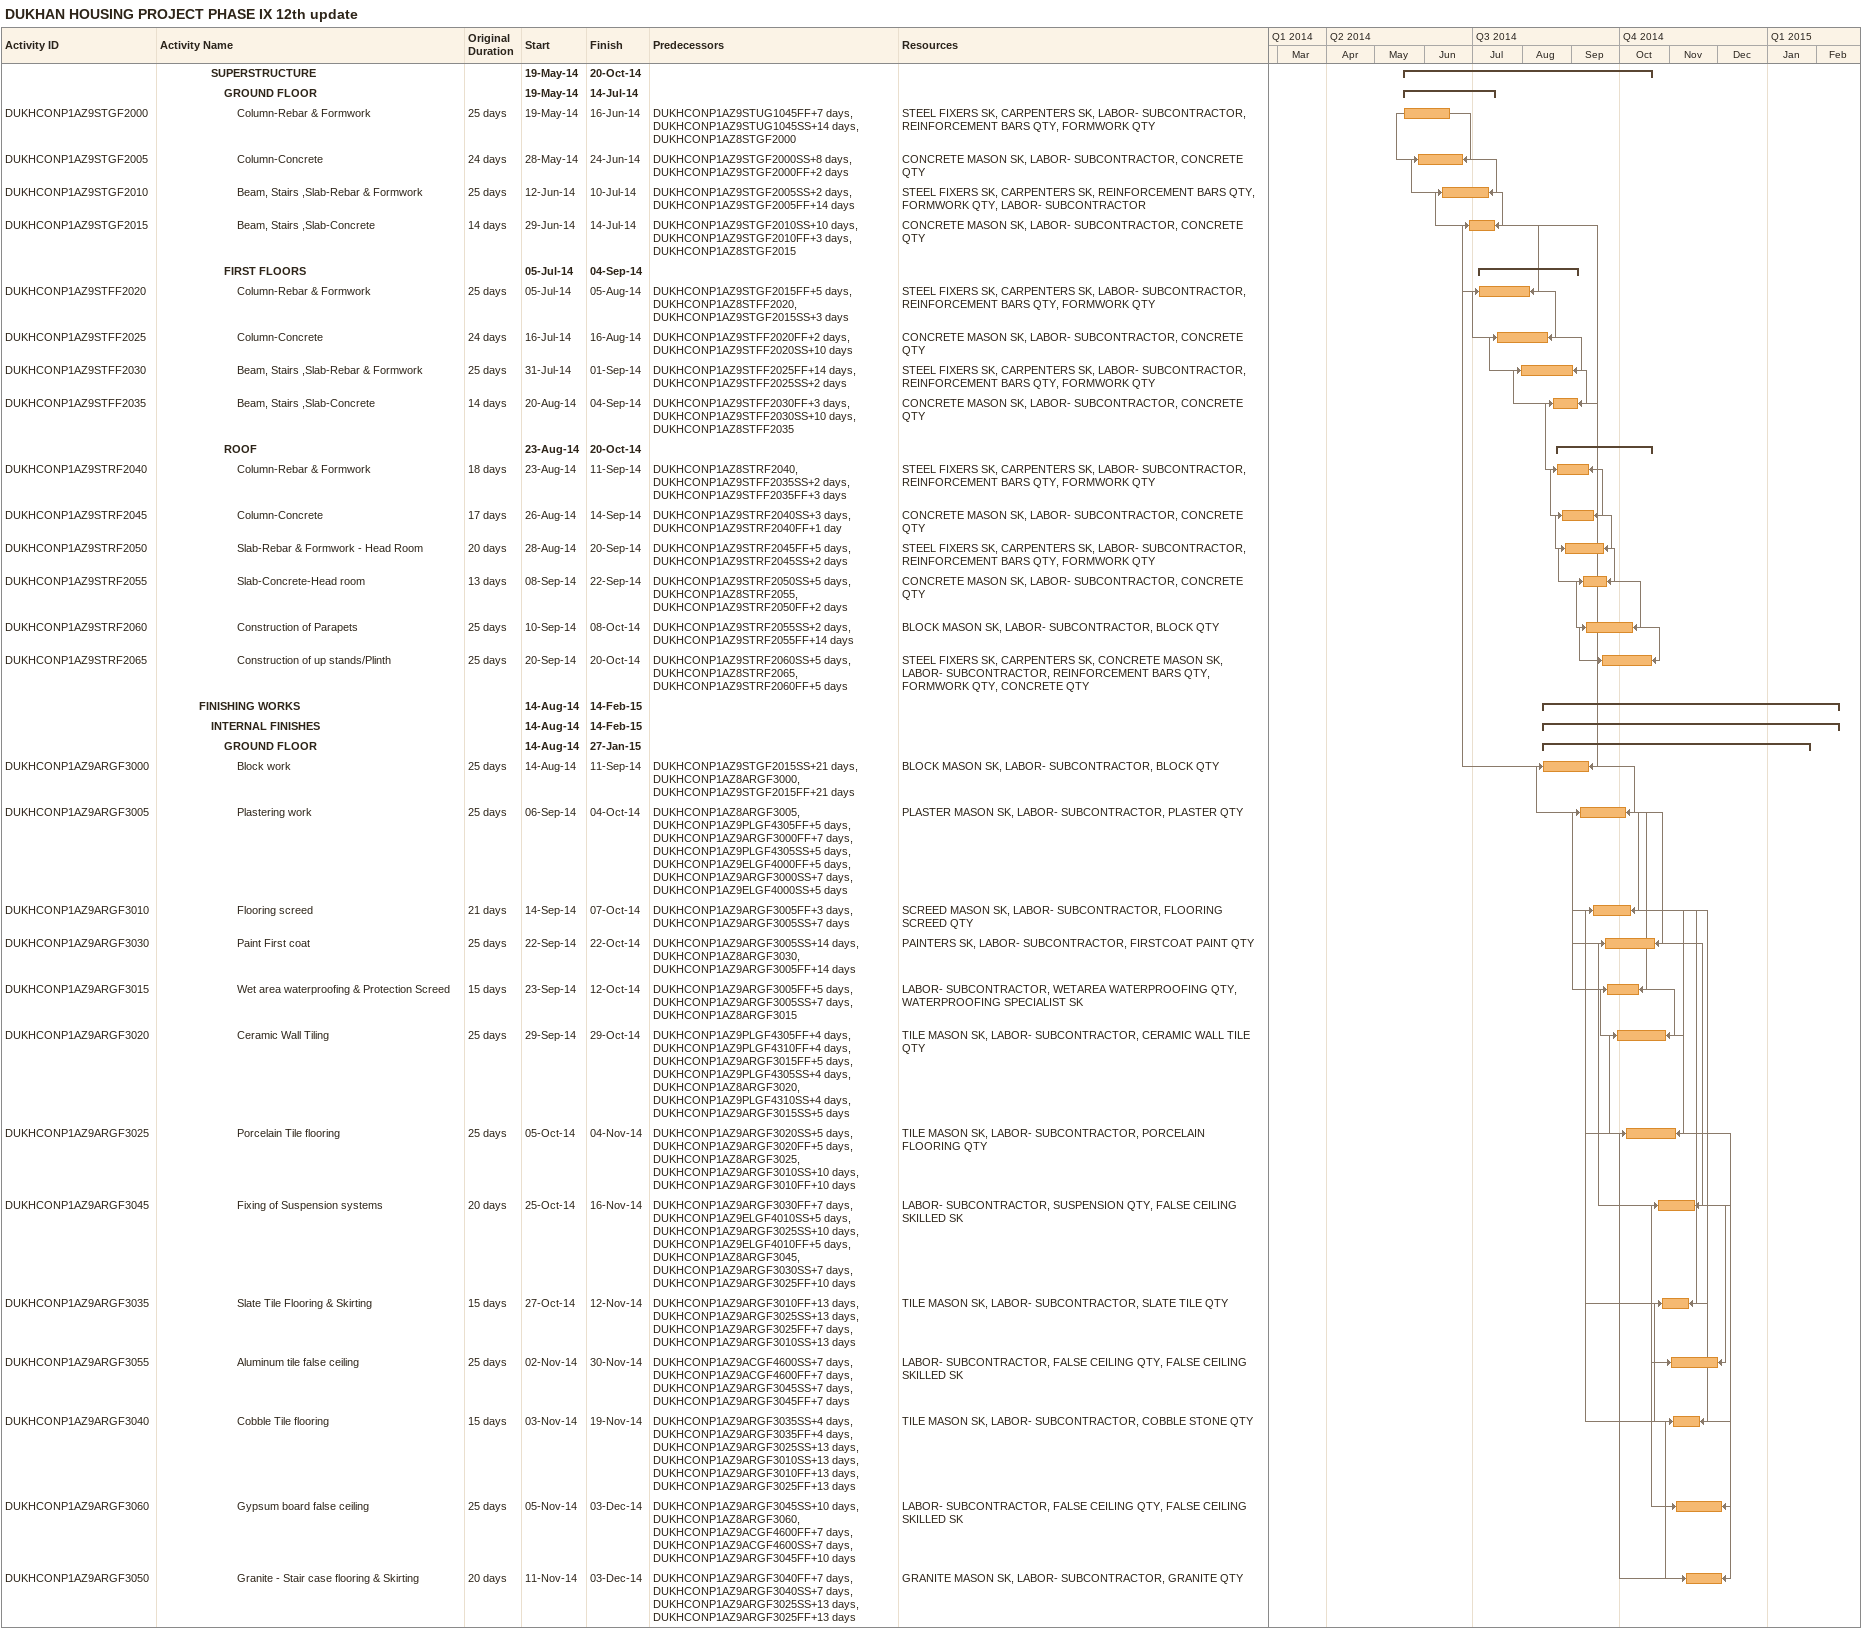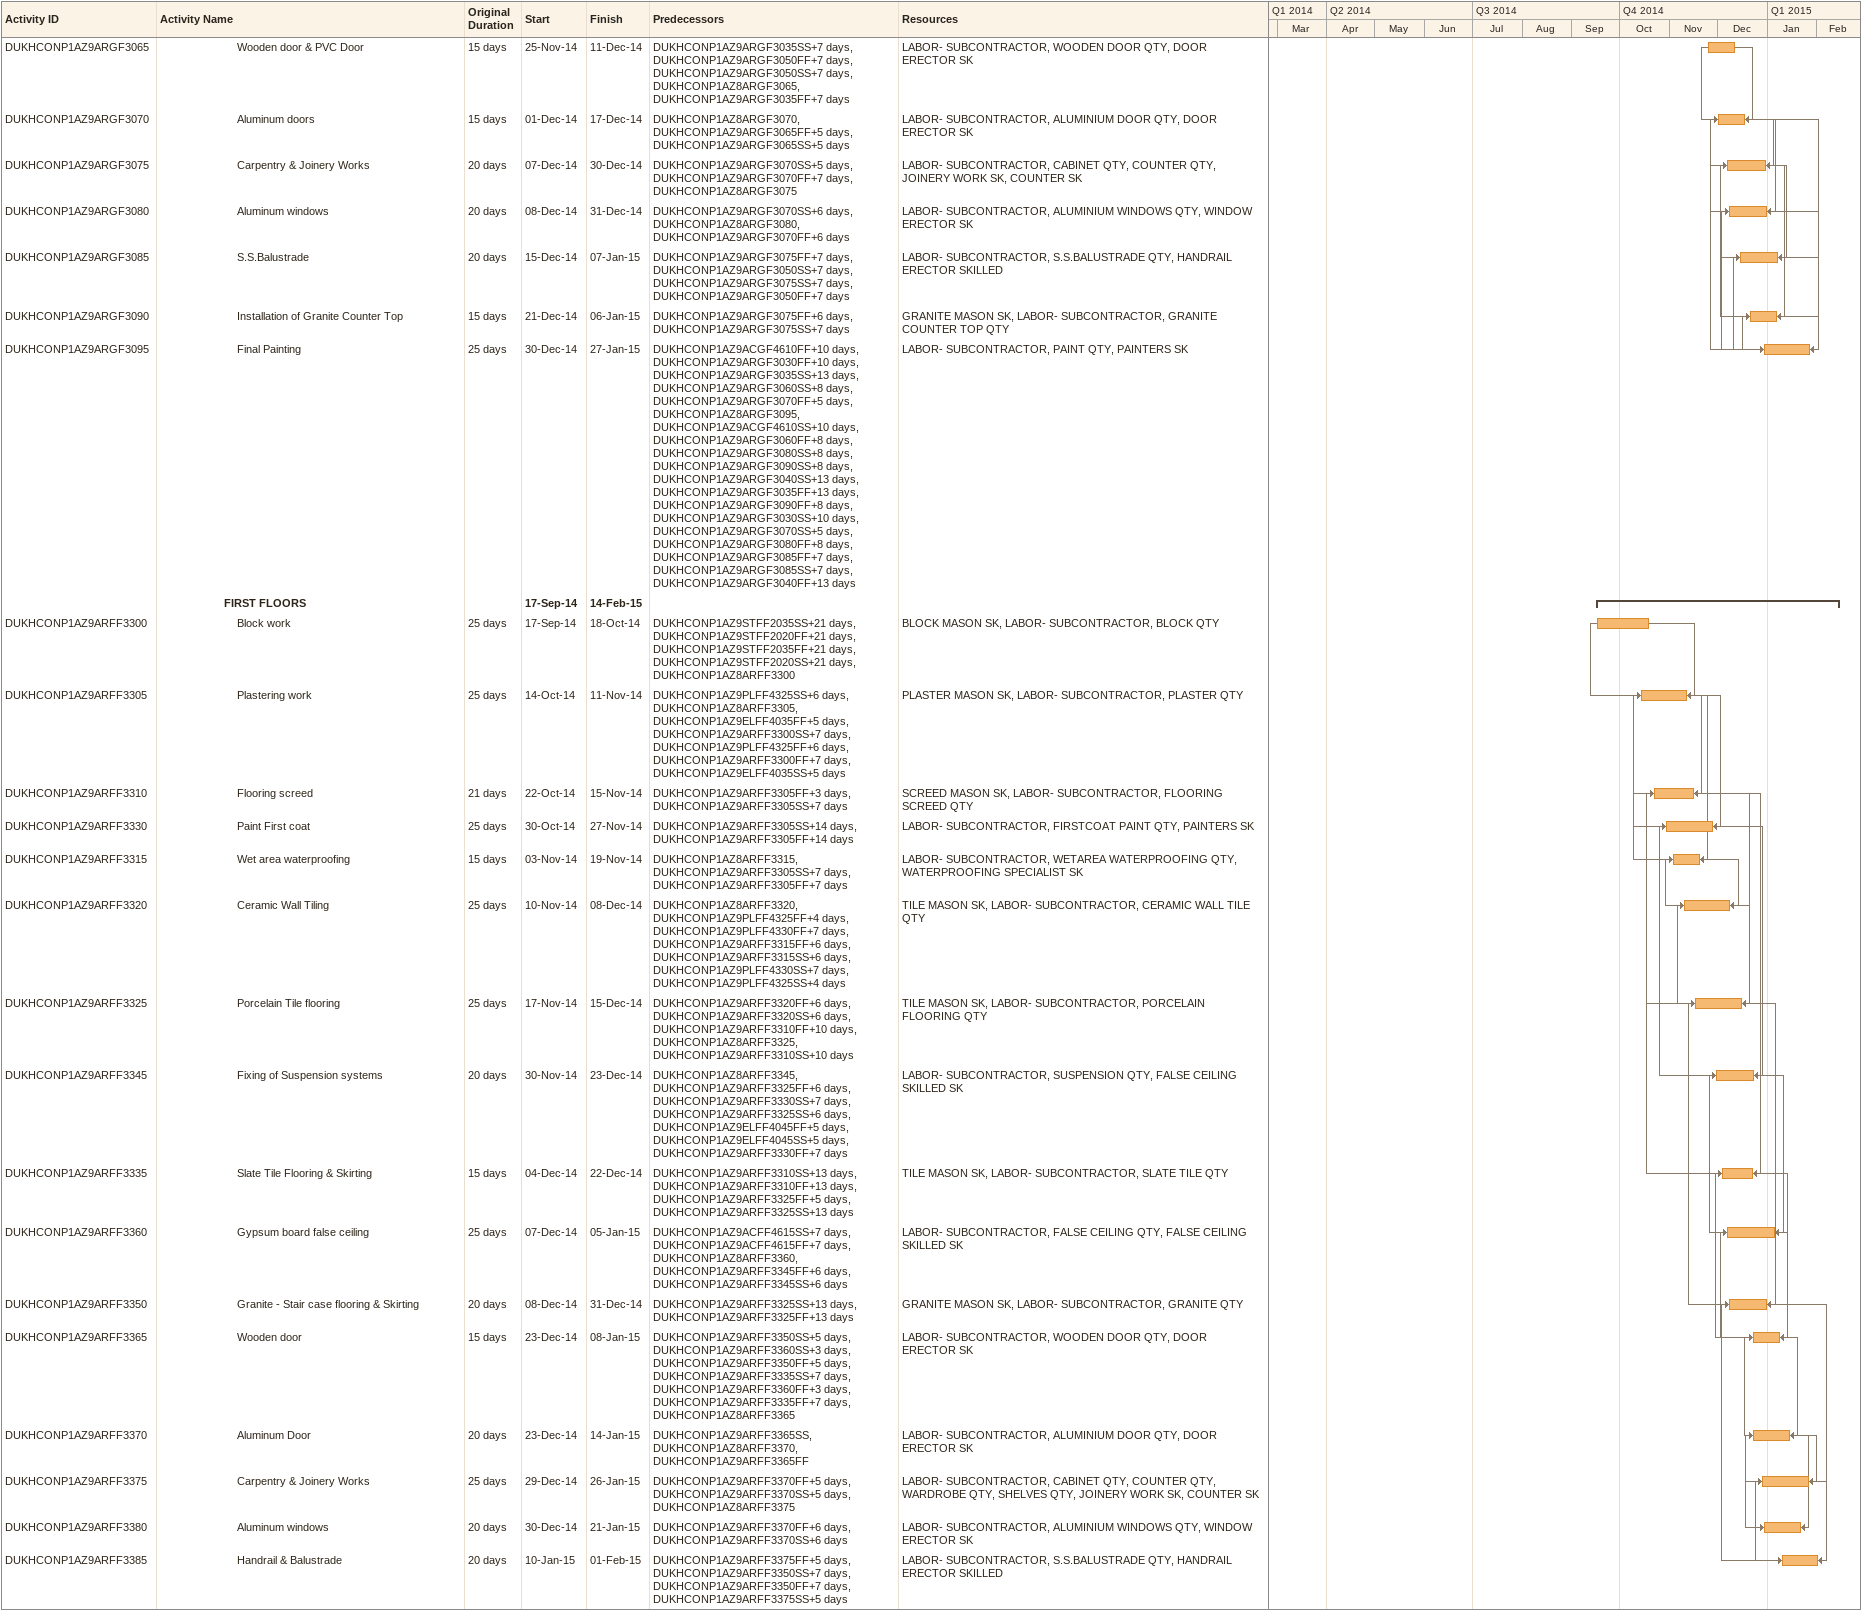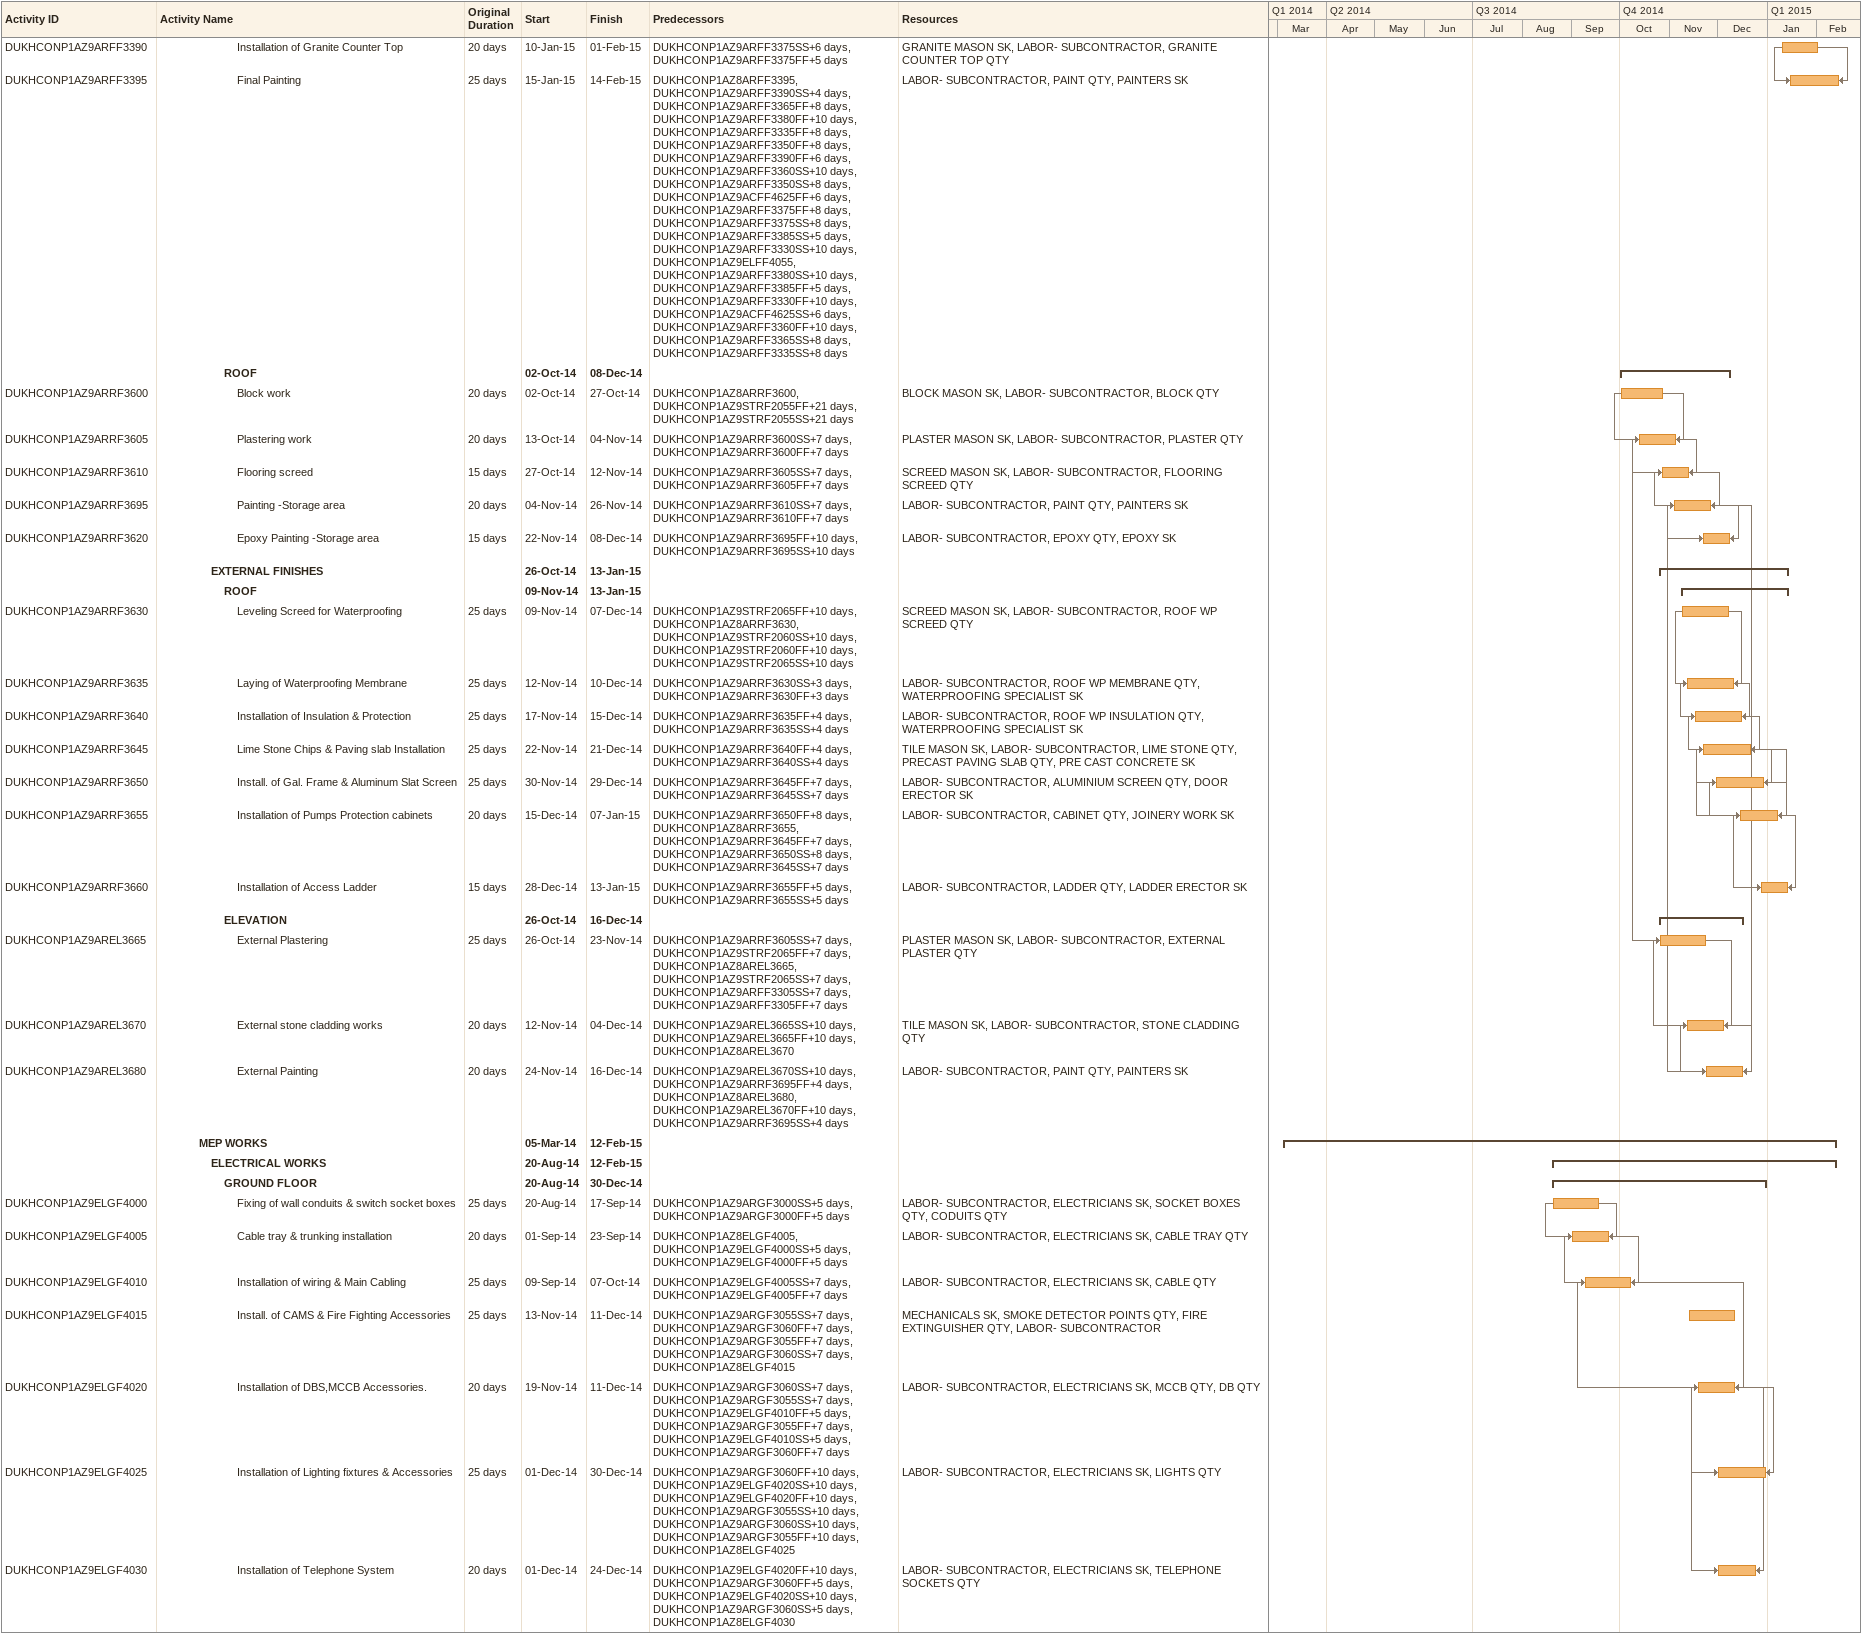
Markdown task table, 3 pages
DUKHAN HOUSING PROJECT PHASE IX 12th update

| ID | Level | Task | Original duration | Start | Finish | Predecessors | Resources |
|---|---|---|---|---|---|---|---|
|  | 5 | **SUPERSTRUCTURE** |  | 2014-05-19 | 2014-10-20 |  |  |
|  | 6 | **GROUND FLOOR** |  | 2014-05-19 | 2014-07-14 |  |  |
| DUKHCONP1AZ9STGF2000 | 7 | Column-Rebar & Formwork | 25d | 2014-05-19 | 2014-06-16 | DUKHCONP1AZ9STUG1045FF+7d, DUKHCONP1AZ9STUG1045SS+14d, DUKHCONP1AZ8STGF2000 | STEEL FIXERS SK, CARPENTERS SK, LABOR- SUBCONTRACTOR, REINFORCEMENT BARS QTY, FORMWORK QTY |
| DUKHCONP1AZ9STGF2005 | 7 | Column-Concrete | 24d | 2014-05-28 | 2014-06-24 | DUKHCONP1AZ9STGF2000SS+8d, DUKHCONP1AZ9STGF2000FF+2d | CONCRETE MASON SK, LABOR- SUBCONTRACTOR, CONCRETE QTY |
| DUKHCONP1AZ9STGF2010 | 7 | Beam, Stairs ,Slab-Rebar & Formwork | 25d | 2014-06-12 | 2014-07-10 | DUKHCONP1AZ9STGF2005SS+2d, DUKHCONP1AZ9STGF2005FF+14d | STEEL FIXERS SK, CARPENTERS SK, REINFORCEMENT BARS QTY, FORMWORK QTY, LABOR- SUBCONTRACTOR |
| DUKHCONP1AZ9STGF2015 | 7 | Beam, Stairs ,Slab-Concrete | 14d | 2014-06-29 | 2014-07-14 | DUKHCONP1AZ9STGF2010SS+10d, DUKHCONP1AZ9STGF2010FF+3d, DUKHCONP1AZ8STGF2015 | CONCRETE MASON SK, LABOR- SUBCONTRACTOR, CONCRETE QTY |
|  | 6 | **FIRST FLOORS** |  | 2014-07-05 | 2014-09-04 |  |  |
| DUKHCONP1AZ9STFF2020 | 7 | Column-Rebar & Formwork | 25d | 2014-07-05 | 2014-08-05 | DUKHCONP1AZ9STGF2015FF+5d, DUKHCONP1AZ8STFF2020, DUKHCONP1AZ9STGF2015SS+3d | STEEL FIXERS SK, CARPENTERS SK, LABOR- SUBCONTRACTOR, REINFORCEMENT BARS QTY, FORMWORK QTY |
| DUKHCONP1AZ9STFF2025 | 7 | Column-Concrete | 24d | 2014-07-16 | 2014-08-16 | DUKHCONP1AZ9STFF2020FF+2d, DUKHCONP1AZ9STFF2020SS+10d | CONCRETE MASON SK, LABOR- SUBCONTRACTOR, CONCRETE QTY |
| DUKHCONP1AZ9STFF2030 | 7 | Beam, Stairs ,Slab-Rebar & Formwork | 25d | 2014-07-31 | 2014-09-01 | DUKHCONP1AZ9STFF2025FF+14d, DUKHCONP1AZ9STFF2025SS+2d | STEEL FIXERS SK, CARPENTERS SK, LABOR- SUBCONTRACTOR, REINFORCEMENT BARS QTY, FORMWORK QTY |
| DUKHCONP1AZ9STFF2035 | 7 | Beam, Stairs ,Slab-Concrete | 14d | 2014-08-20 | 2014-09-04 | DUKHCONP1AZ9STFF2030FF+3d, DUKHCONP1AZ9STFF2030SS+10d, DUKHCONP1AZ8STFF2035 | CONCRETE MASON SK, LABOR- SUBCONTRACTOR, CONCRETE QTY |
|  | 6 | **ROOF** |  | 2014-08-23 | 2014-10-20 |  |  |
| DUKHCONP1AZ9STRF2040 | 7 | Column-Rebar & Formwork | 18d | 2014-08-23 | 2014-09-11 | DUKHCONP1AZ8STRF2040, DUKHCONP1AZ9STFF2035SS+2d, DUKHCONP1AZ9STFF2035FF+3d | STEEL FIXERS SK, CARPENTERS SK, LABOR- SUBCONTRACTOR, REINFORCEMENT BARS QTY, FORMWORK QTY |
| DUKHCONP1AZ9STRF2045 | 7 | Column-Concrete | 17d | 2014-08-26 | 2014-09-14 | DUKHCONP1AZ9STRF2040SS+3d, DUKHCONP1AZ9STRF2040FF+1d | CONCRETE MASON SK, LABOR- SUBCONTRACTOR, CONCRETE QTY |
| DUKHCONP1AZ9STRF2050 | 7 | Slab-Rebar & Formwork - Head Room | 20d | 2014-08-28 | 2014-09-20 | DUKHCONP1AZ9STRF2045FF+5d, DUKHCONP1AZ9STRF2045SS+2d | STEEL FIXERS SK, CARPENTERS SK, LABOR- SUBCONTRACTOR, REINFORCEMENT BARS QTY, FORMWORK QTY |
| DUKHCONP1AZ9STRF2055 | 7 | Slab-Concrete-Head room | 13d | 2014-09-08 | 2014-09-22 | DUKHCONP1AZ9STRF2050SS+5d, DUKHCONP1AZ8STRF2055, DUKHCONP1AZ9STRF2050FF+2d | CONCRETE MASON SK, LABOR- SUBCONTRACTOR, CONCRETE QTY |
| DUKHCONP1AZ9STRF2060 | 7 | Construction of Parapets | 25d | 2014-09-10 | 2014-10-08 | DUKHCONP1AZ9STRF2055SS+2d, DUKHCONP1AZ9STRF2055FF+14d | BLOCK MASON SK, LABOR- SUBCONTRACTOR, BLOCK QTY |
| DUKHCONP1AZ9STRF2065 | 7 | Construction of up stands/Plinth | 25d | 2014-09-20 | 2014-10-20 | DUKHCONP1AZ9STRF2060SS+5d, DUKHCONP1AZ8STRF2065, DUKHCONP1AZ9STRF2060FF+5d | STEEL FIXERS SK, CARPENTERS SK, CONCRETE MASON SK, LABOR- SUBCONTRACTOR, REINFORCEMENT BARS QTY, FORMWORK QTY, CONCRETE QTY |
|  | 4 | **FINISHING WORKS** |  | 2014-08-14 | 2015-02-14 |  |  |
|  | 5 | **INTERNAL FINISHES** |  | 2014-08-14 | 2015-02-14 |  |  |
|  | 6 | **GROUND FLOOR** |  | 2014-08-14 | 2015-01-27 |  |  |
| DUKHCONP1AZ9ARGF3000 | 7 | Block work | 25d | 2014-08-14 | 2014-09-11 | DUKHCONP1AZ9STGF2015SS+21d, DUKHCONP1AZ8ARGF3000, DUKHCONP1AZ9STGF2015FF+21d | BLOCK MASON SK, LABOR- SUBCONTRACTOR, BLOCK QTY |
| DUKHCONP1AZ9ARGF3005 | 7 | Plastering work | 25d | 2014-09-06 | 2014-10-04 | DUKHCONP1AZ8ARGF3005, DUKHCONP1AZ9PLGF4305FF+5d, DUKHCONP1AZ9ARGF3000FF+7d, DUKHCONP1AZ9PLGF4305SS+5d, DUKHCONP1AZ9ELGF4000FF+5d, DUKHCONP1AZ9ARGF3000SS+7d, DUKHCONP1AZ9ELGF4000SS+5d | PLASTER MASON SK, LABOR- SUBCONTRACTOR, PLASTER QTY |
| DUKHCONP1AZ9ARGF3010 | 7 | Flooring screed | 21d | 2014-09-14 | 2014-10-07 | DUKHCONP1AZ9ARGF3005FF+3d, DUKHCONP1AZ9ARGF3005SS+7d | SCREED MASON SK, LABOR- SUBCONTRACTOR, FLOORING SCREED QTY |
| DUKHCONP1AZ9ARGF3030 | 7 | Paint First coat | 25d | 2014-09-22 | 2014-10-22 | DUKHCONP1AZ9ARGF3005SS+14d, DUKHCONP1AZ8ARGF3030, DUKHCONP1AZ9ARGF3005FF+14d | PAINTERS SK, LABOR- SUBCONTRACTOR, FIRSTCOAT PAINT QTY |
| DUKHCONP1AZ9ARGF3015 | 7 | Wet area waterproofing & Protection Screed | 15d | 2014-09-23 | 2014-10-12 | DUKHCONP1AZ9ARGF3005FF+5d, DUKHCONP1AZ9ARGF3005SS+7d, DUKHCONP1AZ8ARGF3015 | LABOR- SUBCONTRACTOR, WETAREA WATERPROOFING QTY, WATERPROOFING SPECIALIST SK |
| DUKHCONP1AZ9ARGF3020 | 7 | Ceramic Wall Tiling | 25d | 2014-09-29 | 2014-10-29 | DUKHCONP1AZ9PLGF4305FF+4d, DUKHCONP1AZ9PLGF4310FF+4d, DUKHCONP1AZ9ARGF3015FF+5d, DUKHCONP1AZ9PLGF4305SS+4d, DUKHCONP1AZ8ARGF3020, DUKHCONP1AZ9PLGF4310SS+4d, DUKHCONP1AZ9ARGF3015SS+5d | TILE MASON SK, LABOR- SUBCONTRACTOR, CERAMIC WALL TILE QTY |
| DUKHCONP1AZ9ARGF3025 | 7 | Porcelain Tile flooring | 25d | 2014-10-05 | 2014-11-04 | DUKHCONP1AZ9ARGF3020SS+5d, DUKHCONP1AZ9ARGF3020FF+5d, DUKHCONP1AZ8ARGF3025, DUKHCONP1AZ9ARGF3010SS+10d, DUKHCONP1AZ9ARGF3010FF+10d | TILE MASON SK, LABOR- SUBCONTRACTOR, PORCELAIN FLOORING QTY |
| DUKHCONP1AZ9ARGF3045 | 7 | Fixing of Suspension systems | 20d | 2014-10-25 | 2014-11-16 | DUKHCONP1AZ9ARGF3030FF+7d, DUKHCONP1AZ9ELGF4010SS+5d, DUKHCONP1AZ9ARGF3025SS+10d, DUKHCONP1AZ9ELGF4010FF+5d, DUKHCONP1AZ8ARGF3045, DUKHCONP1AZ9ARGF3030SS+7d, DUKHCONP1AZ9ARGF3025FF+10d | LABOR- SUBCONTRACTOR, SUSPENSION QTY, FALSE CEILING SKILLED SK |
| DUKHCONP1AZ9ARGF3035 | 7 | Slate Tile Flooring & Skirting | 15d | 2014-10-27 | 2014-11-12 | DUKHCONP1AZ9ARGF3010FF+13d, DUKHCONP1AZ9ARGF3025SS+13d, DUKHCONP1AZ9ARGF3025FF+7d, DUKHCONP1AZ9ARGF3010SS+13d | TILE MASON SK, LABOR- SUBCONTRACTOR, SLATE TILE QTY |
| DUKHCONP1AZ9ARGF3055 | 7 | Aluminum tile false ceiling | 25d | 2014-11-02 | 2014-11-30 | DUKHCONP1AZ9ACGF4600SS+7d, DUKHCONP1AZ9ACGF4600FF+7d, DUKHCONP1AZ9ARGF3045SS+7d, DUKHCONP1AZ9ARGF3045FF+7d | LABOR- SUBCONTRACTOR, FALSE CEILING QTY, FALSE CEILING SKILLED SK |
| DUKHCONP1AZ9ARGF3040 | 7 | Cobble Tile flooring | 15d | 2014-11-03 | 2014-11-19 | DUKHCONP1AZ9ARGF3035SS+4d, DUKHCONP1AZ9ARGF3035FF+4d, DUKHCONP1AZ9ARGF3025SS+13d, DUKHCONP1AZ9ARGF3010SS+13d, DUKHCONP1AZ9ARGF3010FF+13d, DUKHCONP1AZ9ARGF3025FF+13d | TILE MASON SK, LABOR- SUBCONTRACTOR, COBBLE STONE QTY |
| DUKHCONP1AZ9ARGF3060 | 7 | Gypsum board false ceiling | 25d | 2014-11-05 | 2014-12-03 | DUKHCONP1AZ9ARGF3045SS+10d, DUKHCONP1AZ8ARGF3060, DUKHCONP1AZ9ACGF4600FF+7d, DUKHCONP1AZ9ACGF4600SS+7d, DUKHCONP1AZ9ARGF3045FF+10d | LABOR- SUBCONTRACTOR, FALSE CEILING QTY, FALSE CEILING SKILLED SK |
| DUKHCONP1AZ9ARGF3050 | 7 | Granite - Stair case flooring & Skirting | 20d | 2014-11-11 | 2014-12-03 | DUKHCONP1AZ9ARGF3040FF+7d, DUKHCONP1AZ9ARGF3040SS+7d, DUKHCONP1AZ9ARGF3025SS+13d, DUKHCONP1AZ9ARGF3025FF+13d | GRANITE MASON SK, LABOR- SUBCONTRACTOR, GRANITE QTY |
| DUKHCONP1AZ9ARGF3065 | 7 | Wooden door & PVC Door | 15d | 2014-11-25 | 2014-12-11 | DUKHCONP1AZ9ARGF3035SS+7d, DUKHCONP1AZ9ARGF3050FF+7d, DUKHCONP1AZ9ARGF3050SS+7d, DUKHCONP1AZ8ARGF3065, DUKHCONP1AZ9ARGF3035FF+7d | LABOR- SUBCONTRACTOR, WOODEN DOOR QTY, DOOR ERECTOR SK |
| DUKHCONP1AZ9ARGF3070 | 7 | Aluminum doors | 15d | 2014-12-01 | 2014-12-17 | DUKHCONP1AZ8ARGF3070, DUKHCONP1AZ9ARGF3065FF+5d, DUKHCONP1AZ9ARGF3065SS+5d | LABOR- SUBCONTRACTOR, ALUMINIUM DOOR QTY, DOOR ERECTOR SK |
| DUKHCONP1AZ9ARGF3075 | 7 | Carpentry & Joinery Works | 20d | 2014-12-07 | 2014-12-30 | DUKHCONP1AZ9ARGF3070SS+5d, DUKHCONP1AZ9ARGF3070FF+7d, DUKHCONP1AZ8ARGF3075 | LABOR- SUBCONTRACTOR, CABINET QTY, COUNTER QTY, JOINERY WORK SK, COUNTER SK |
| DUKHCONP1AZ9ARGF3080 | 7 | Aluminum windows | 20d | 2014-12-08 | 2014-12-31 | DUKHCONP1AZ9ARGF3070SS+6d, DUKHCONP1AZ8ARGF3080, DUKHCONP1AZ9ARGF3070FF+6d | LABOR- SUBCONTRACTOR, ALUMINIUM WINDOWS QTY, WINDOW ERECTOR SK |
| DUKHCONP1AZ9ARGF3085 | 7 | S.S.Balustrade | 20d | 2014-12-15 | 2015-01-07 | DUKHCONP1AZ9ARGF3075FF+7d, DUKHCONP1AZ9ARGF3050SS+7d, DUKHCONP1AZ9ARGF3075SS+7d, DUKHCONP1AZ9ARGF3050FF+7d | LABOR- SUBCONTRACTOR, S.S.BALUSTRADE QTY, HANDRAIL ERECTOR SKILLED |
| DUKHCONP1AZ9ARGF3090 | 7 | Installation of Granite Counter Top | 15d | 2014-12-21 | 2015-01-06 | DUKHCONP1AZ9ARGF3075FF+6d, DUKHCONP1AZ9ARGF3075SS+7d | GRANITE MASON SK, LABOR- SUBCONTRACTOR, GRANITE COUNTER TOP QTY |
| DUKHCONP1AZ9ARGF3095 | 7 | Final Painting | 25d | 2014-12-30 | 2015-01-27 | DUKHCONP1AZ9ACGF4610FF+10d, DUKHCONP1AZ9ARGF3030FF+10d, DUKHCONP1AZ9ARGF3035SS+13d, DUKHCONP1AZ9ARGF3060SS+8d, DUKHCONP1AZ9ARGF3070FF+5d, DUKHCONP1AZ8ARGF3095, DUKHCONP1AZ9ACGF4610SS+10d, DUKHCONP1AZ9ARGF3060FF+8d, DUKHCONP1AZ9ARGF3080SS+8d, DUKHCONP1AZ9ARGF3090SS+8d, DUKHCONP1AZ9ARGF3040SS+13d, DUKHCONP1AZ9ARGF3035FF+13d, DUKHCONP1AZ9ARGF3090FF+8d, DUKHCONP1AZ9ARGF3030SS+10d, DUKHCONP1AZ9ARGF3070SS+5d, DUKHCONP1AZ9ARGF3080FF+8d, DUKHCONP1AZ9ARGF3085FF+7d, DUKHCONP1AZ9ARGF3085SS+7d, DUKHCONP1AZ9ARGF3040FF+13d | LABOR- SUBCONTRACTOR, PAINT QTY, PAINTERS SK |
|  | 6 | **FIRST FLOORS** |  | 2014-09-17 | 2015-02-14 |  |  |
| DUKHCONP1AZ9ARFF3300 | 7 | Block work | 25d | 2014-09-17 | 2014-10-18 | DUKHCONP1AZ9STFF2035SS+21d, DUKHCONP1AZ9STFF2020FF+21d, DUKHCONP1AZ9STFF2035FF+21d, DUKHCONP1AZ9STFF2020SS+21d, DUKHCONP1AZ8ARFF3300 | BLOCK MASON SK, LABOR- SUBCONTRACTOR, BLOCK QTY |
| DUKHCONP1AZ9ARFF3305 | 7 | Plastering work | 25d | 2014-10-14 | 2014-11-11 | DUKHCONP1AZ9PLFF4325SS+6d, DUKHCONP1AZ8ARFF3305, DUKHCONP1AZ9ELFF4035FF+5d, DUKHCONP1AZ9ARFF3300SS+7d, DUKHCONP1AZ9PLFF4325FF+6d, DUKHCONP1AZ9ARFF3300FF+7d, DUKHCONP1AZ9ELFF4035SS+5d | PLASTER MASON SK, LABOR- SUBCONTRACTOR, PLASTER QTY |
| DUKHCONP1AZ9ARFF3310 | 7 | Flooring screed | 21d | 2014-10-22 | 2014-11-15 | DUKHCONP1AZ9ARFF3305FF+3d, DUKHCONP1AZ9ARFF3305SS+7d | SCREED MASON SK, LABOR- SUBCONTRACTOR, FLOORING SCREED QTY |
| DUKHCONP1AZ9ARFF3330 | 7 | Paint First coat | 25d | 2014-10-30 | 2014-11-27 | DUKHCONP1AZ9ARFF3305SS+14d, DUKHCONP1AZ9ARFF3305FF+14d | LABOR- SUBCONTRACTOR, FIRSTCOAT PAINT QTY, PAINTERS SK |
| DUKHCONP1AZ9ARFF3315 | 7 | Wet area waterproofing | 15d | 2014-11-03 | 2014-11-19 | DUKHCONP1AZ8ARFF3315, DUKHCONP1AZ9ARFF3305SS+7d, DUKHCONP1AZ9ARFF3305FF+7d | LABOR- SUBCONTRACTOR, WETAREA WATERPROOFING QTY, WATERPROOFING SPECIALIST SK |
| DUKHCONP1AZ9ARFF3320 | 7 | Ceramic Wall Tiling | 25d | 2014-11-10 | 2014-12-08 | DUKHCONP1AZ8ARFF3320, DUKHCONP1AZ9PLFF4325FF+4d, DUKHCONP1AZ9PLFF4330FF+7d, DUKHCONP1AZ9ARFF3315FF+6d, DUKHCONP1AZ9ARFF3315SS+6d, DUKHCONP1AZ9PLFF4330SS+7d, DUKHCONP1AZ9PLFF4325SS+4d | TILE MASON SK, LABOR- SUBCONTRACTOR, CERAMIC WALL TILE QTY |
| DUKHCONP1AZ9ARFF3325 | 7 | Porcelain Tile flooring | 25d | 2014-11-17 | 2014-12-15 | DUKHCONP1AZ9ARFF3320FF+6d, DUKHCONP1AZ9ARFF3320SS+6d, DUKHCONP1AZ9ARFF3310FF+10d, DUKHCONP1AZ8ARFF3325, DUKHCONP1AZ9ARFF3310SS+10d | TILE MASON SK, LABOR- SUBCONTRACTOR, PORCELAIN FLOORING QTY |
| DUKHCONP1AZ9ARFF3345 | 7 | Fixing of Suspension systems | 20d | 2014-11-30 | 2014-12-23 | DUKHCONP1AZ8ARFF3345, DUKHCONP1AZ9ARFF3325FF+6d, DUKHCONP1AZ9ARFF3330SS+7d, DUKHCONP1AZ9ARFF3325SS+6d, DUKHCONP1AZ9ELFF4045FF+5d, DUKHCONP1AZ9ELFF4045SS+5d, DUKHCONP1AZ9ARFF3330FF+7d | LABOR- SUBCONTRACTOR, SUSPENSION QTY, FALSE CEILING SKILLED SK |
| DUKHCONP1AZ9ARFF3335 | 7 | Slate Tile Flooring & Skirting | 15d | 2014-12-04 | 2014-12-22 | DUKHCONP1AZ9ARFF3310SS+13d, DUKHCONP1AZ9ARFF3310FF+13d, DUKHCONP1AZ9ARFF3325FF+5d, DUKHCONP1AZ9ARFF3325SS+13d | TILE MASON SK, LABOR- SUBCONTRACTOR, SLATE TILE QTY |
| DUKHCONP1AZ9ARFF3360 | 7 | Gypsum board false ceiling | 25d | 2014-12-07 | 2015-01-05 | DUKHCONP1AZ9ACFF4615SS+7d, DUKHCONP1AZ9ACFF4615FF+7d, DUKHCONP1AZ8ARFF3360, DUKHCONP1AZ9ARFF3345FF+6d, DUKHCONP1AZ9ARFF3345SS+6d | LABOR- SUBCONTRACTOR, FALSE CEILING QTY, FALSE CEILING SKILLED SK |
| DUKHCONP1AZ9ARFF3350 | 7 | Granite - Stair case flooring & Skirting | 20d | 2014-12-08 | 2014-12-31 | DUKHCONP1AZ9ARFF3325SS+13d, DUKHCONP1AZ9ARFF3325FF+13d | GRANITE MASON SK, LABOR- SUBCONTRACTOR, GRANITE QTY |
| DUKHCONP1AZ9ARFF3365 | 7 | Wooden door | 15d | 2014-12-23 | 2015-01-08 | DUKHCONP1AZ9ARFF3350SS+5d, DUKHCONP1AZ9ARFF3360SS+3d, DUKHCONP1AZ9ARFF3350FF+5d, DUKHCONP1AZ9ARFF3335SS+7d, DUKHCONP1AZ9ARFF3360FF+3d, DUKHCONP1AZ9ARFF3335FF+7d, DUKHCONP1AZ8ARFF3365 | LABOR- SUBCONTRACTOR, WOODEN DOOR QTY, DOOR ERECTOR SK |
| DUKHCONP1AZ9ARFF3370 | 7 | Aluminum Door | 20d | 2014-12-23 | 2015-01-14 | DUKHCONP1AZ9ARFF3365SS, DUKHCONP1AZ8ARFF3370, DUKHCONP1AZ9ARFF3365FF | LABOR- SUBCONTRACTOR, ALUMINIUM DOOR QTY, DOOR ERECTOR SK |
| DUKHCONP1AZ9ARFF3375 | 7 | Carpentry & Joinery Works | 25d | 2014-12-29 | 2015-01-26 | DUKHCONP1AZ9ARFF3370FF+5d, DUKHCONP1AZ9ARFF3370SS+5d, DUKHCONP1AZ8ARFF3375 | LABOR- SUBCONTRACTOR, CABINET QTY, COUNTER QTY, WARDROBE QTY, SHELVES QTY, JOINERY WORK SK, COUNTER SK |
| DUKHCONP1AZ9ARFF3380 | 7 | Aluminum windows | 20d | 2014-12-30 | 2015-01-21 | DUKHCONP1AZ9ARFF3370FF+6d, DUKHCONP1AZ9ARFF3370SS+6d | LABOR- SUBCONTRACTOR, ALUMINIUM WINDOWS QTY, WINDOW ERECTOR SK |
| DUKHCONP1AZ9ARFF3385 | 7 | Handrail & Balustrade | 20d | 2015-01-10 | 2015-02-01 | DUKHCONP1AZ9ARFF3375FF+5d, DUKHCONP1AZ9ARFF3350SS+7d, DUKHCONP1AZ9ARFF3350FF+7d, DUKHCONP1AZ9ARFF3375SS+5d | LABOR- SUBCONTRACTOR, S.S.BALUSTRADE QTY, HANDRAIL ERECTOR SKILLED |
| DUKHCONP1AZ9ARFF3390 | 7 | Installation of Granite Counter Top | 20d | 2015-01-10 | 2015-02-01 | DUKHCONP1AZ9ARFF3375SS+6d, DUKHCONP1AZ9ARFF3375FF+5d | GRANITE MASON SK, LABOR- SUBCONTRACTOR, GRANITE COUNTER TOP QTY |
| DUKHCONP1AZ9ARFF3395 | 7 | Final Painting | 25d | 2015-01-15 | 2015-02-14 | DUKHCONP1AZ8ARFF3395, DUKHCONP1AZ9ARFF3390SS+4d, DUKHCONP1AZ9ARFF3365FF+8d, DUKHCONP1AZ9ARFF3380FF+10d, DUKHCONP1AZ9ARFF3335FF+8d, DUKHCONP1AZ9ARFF3350FF+8d, DUKHCONP1AZ9ARFF3390FF+6d, DUKHCONP1AZ9ARFF3360SS+10d, DUKHCONP1AZ9ARFF3350SS+8d, DUKHCONP1AZ9ACFF4625FF+6d, DUKHCONP1AZ9ARFF3375FF+8d, DUKHCONP1AZ9ARFF3375SS+8d, DUKHCONP1AZ9ARFF3385SS+5d, DUKHCONP1AZ9ARFF3330SS+10d, DUKHCONP1AZ9ELFF4055, DUKHCONP1AZ9ARFF3380SS+10d, DUKHCONP1AZ9ARFF3385FF+5d, DUKHCONP1AZ9ARFF3330FF+10d, DUKHCONP1AZ9ACFF4625SS+6d, DUKHCONP1AZ9ARFF3360FF+10d, DUKHCONP1AZ9ARFF3365SS+8d, DUKHCONP1AZ9ARFF3335SS+8d | LABOR- SUBCONTRACTOR, PAINT QTY, PAINTERS SK |
|  | 6 | **ROOF** |  | 2014-10-02 | 2014-12-08 |  |  |
| DUKHCONP1AZ9ARRF3600 | 7 | Block work | 20d | 2014-10-02 | 2014-10-27 | DUKHCONP1AZ8ARRF3600, DUKHCONP1AZ9STRF2055FF+21d, DUKHCONP1AZ9STRF2055SS+21d | BLOCK MASON SK, LABOR- SUBCONTRACTOR, BLOCK QTY |
| DUKHCONP1AZ9ARRF3605 | 7 | Plastering work | 20d | 2014-10-13 | 2014-11-04 | DUKHCONP1AZ9ARRF3600SS+7d, DUKHCONP1AZ9ARRF3600FF+7d | PLASTER MASON SK, LABOR- SUBCONTRACTOR, PLASTER QTY |
| DUKHCONP1AZ9ARRF3610 | 7 | Flooring screed | 15d | 2014-10-27 | 2014-11-12 | DUKHCONP1AZ9ARRF3605SS+7d, DUKHCONP1AZ9ARRF3605FF+7d | SCREED MASON SK, LABOR- SUBCONTRACTOR, FLOORING SCREED QTY |
| DUKHCONP1AZ9ARRF3695 | 7 | Painting -Storage area | 20d | 2014-11-04 | 2014-11-26 | DUKHCONP1AZ9ARRF3610SS+7d, DUKHCONP1AZ9ARRF3610FF+7d | LABOR- SUBCONTRACTOR, PAINT QTY, PAINTERS SK |
| DUKHCONP1AZ9ARRF3620 | 7 | Epoxy Painting -Storage area | 15d | 2014-11-22 | 2014-12-08 | DUKHCONP1AZ9ARRF3695FF+10d, DUKHCONP1AZ9ARRF3695SS+10d | LABOR- SUBCONTRACTOR, EPOXY QTY, EPOXY SK |
|  | 5 | **EXTERNAL FINISHES** |  | 2014-10-26 | 2015-01-13 |  |  |
|  | 6 | **ROOF** |  | 2014-11-09 | 2015-01-13 |  |  |
| DUKHCONP1AZ9ARRF3630 | 7 | Leveling Screed for Waterproofing | 25d | 2014-11-09 | 2014-12-07 | DUKHCONP1AZ9STRF2065FF+10d, DUKHCONP1AZ8ARRF3630, DUKHCONP1AZ9STRF2060SS+10d, DUKHCONP1AZ9STRF2060FF+10d, DUKHCONP1AZ9STRF2065SS+10d | SCREED MASON SK, LABOR- SUBCONTRACTOR, ROOF WP SCREED QTY |
| DUKHCONP1AZ9ARRF3635 | 7 | Laying of Waterproofing Membrane | 25d | 2014-11-12 | 2014-12-10 | DUKHCONP1AZ9ARRF3630SS+3d, DUKHCONP1AZ9ARRF3630FF+3d | LABOR- SUBCONTRACTOR, ROOF WP MEMBRANE QTY, WATERPROOFING SPECIALIST SK |
| DUKHCONP1AZ9ARRF3640 | 7 | Installation of Insulation & Protection | 25d | 2014-11-17 | 2014-12-15 | DUKHCONP1AZ9ARRF3635FF+4d, DUKHCONP1AZ9ARRF3635SS+4d | LABOR- SUBCONTRACTOR, ROOF WP INSULATION QTY, WATERPROOFING SPECIALIST SK |
| DUKHCONP1AZ9ARRF3645 | 7 | Lime Stone Chips & Paving slab Installation | 25d | 2014-11-22 | 2014-12-21 | DUKHCONP1AZ9ARRF3640FF+4d, DUKHCONP1AZ9ARRF3640SS+4d | TILE MASON SK, LABOR- SUBCONTRACTOR, LIME STONE QTY, PRECAST PAVING SLAB QTY, PRE CAST CONCRETE SK |
| DUKHCONP1AZ9ARRF3650 | 7 | Install. of Gal. Frame & Aluminum Slat Screen | 25d | 2014-11-30 | 2014-12-29 | DUKHCONP1AZ9ARRF3645FF+7d, DUKHCONP1AZ9ARRF3645SS+7d | LABOR- SUBCONTRACTOR, ALUMINIUM SCREEN QTY, DOOR ERECTOR SK |
| DUKHCONP1AZ9ARRF3655 | 7 | Installation of Pumps Protection cabinets | 20d | 2014-12-15 | 2015-01-07 | DUKHCONP1AZ9ARRF3650FF+8d, DUKHCONP1AZ8ARRF3655, DUKHCONP1AZ9ARRF3645FF+7d, DUKHCONP1AZ9ARRF3650SS+8d, DUKHCONP1AZ9ARRF3645SS+7d | LABOR- SUBCONTRACTOR, CABINET QTY, JOINERY WORK SK |
| DUKHCONP1AZ9ARRF3660 | 7 | Installation of Access Ladder | 15d | 2014-12-28 | 2015-01-13 | DUKHCONP1AZ9ARRF3655FF+5d, DUKHCONP1AZ9ARRF3655SS+5d | LABOR- SUBCONTRACTOR, LADDER QTY, LADDER ERECTOR SK |
|  | 6 | **ELEVATION** |  | 2014-10-26 | 2014-12-16 |  |  |
| DUKHCONP1AZ9AREL3665 | 7 | External Plastering | 25d | 2014-10-26 | 2014-11-23 | DUKHCONP1AZ9ARRF3605SS+7d, DUKHCONP1AZ9STRF2065FF+7d, DUKHCONP1AZ8AREL3665, DUKHCONP1AZ9STRF2065SS+7d, DUKHCONP1AZ9ARFF3305SS+7d, DUKHCONP1AZ9ARFF3305FF+7d | PLASTER MASON SK, LABOR- SUBCONTRACTOR, EXTERNAL PLASTER QTY |
| DUKHCONP1AZ9AREL3670 | 7 | External stone cladding works | 20d | 2014-11-12 | 2014-12-04 | DUKHCONP1AZ9AREL3665SS+10d, DUKHCONP1AZ9AREL3665FF+10d, DUKHCONP1AZ8AREL3670 | TILE MASON SK, LABOR- SUBCONTRACTOR, STONE CLADDING QTY |
| DUKHCONP1AZ9AREL3680 | 7 | External Painting | 20d | 2014-11-24 | 2014-12-16 | DUKHCONP1AZ9AREL3670SS+10d, DUKHCONP1AZ9ARRF3695FF+4d, DUKHCONP1AZ8AREL3680, DUKHCONP1AZ9AREL3670FF+10d, DUKHCONP1AZ9ARRF3695SS+4d | LABOR- SUBCONTRACTOR, PAINT QTY, PAINTERS SK |
|  | 4 | **MEP WORKS** |  | 2014-03-05 | 2015-02-12 |  |  |
|  | 5 | **ELECTRICAL WORKS** |  | 2014-08-20 | 2015-02-12 |  |  |
|  | 6 | **GROUND FLOOR** |  | 2014-08-20 | 2014-12-30 |  |  |
| DUKHCONP1AZ9ELGF4000 | 7 | Fixing of wall conduits & switch socket boxes | 25d | 2014-08-20 | 2014-09-17 | DUKHCONP1AZ9ARGF3000SS+5d, DUKHCONP1AZ9ARGF3000FF+5d | LABOR- SUBCONTRACTOR, ELECTRICIANS SK, SOCKET BOXES QTY, CODUITS QTY |
| DUKHCONP1AZ9ELGF4005 | 7 | Cable tray & trunking installation | 20d | 2014-09-01 | 2014-09-23 | DUKHCONP1AZ8ELGF4005, DUKHCONP1AZ9ELGF4000SS+5d, DUKHCONP1AZ9ELGF4000FF+5d | LABOR- SUBCONTRACTOR, ELECTRICIANS SK, CABLE TRAY QTY |
| DUKHCONP1AZ9ELGF4010 | 7 | Installation of wiring & Main Cabling | 25d | 2014-09-09 | 2014-10-07 | DUKHCONP1AZ9ELGF4005SS+7d, DUKHCONP1AZ9ELGF4005FF+7d | LABOR- SUBCONTRACTOR, ELECTRICIANS SK, CABLE QTY |
| DUKHCONP1AZ9ELGF4015 | 7 | Install. of CAMS & Fire Fighting Accessories | 25d | 2014-11-13 | 2014-12-11 | DUKHCONP1AZ9ARGF3055SS+7d, DUKHCONP1AZ9ARGF3060FF+7d, DUKHCONP1AZ9ARGF3055FF+7d, DUKHCONP1AZ9ARGF3060SS+7d, DUKHCONP1AZ8ELGF4015 | MECHANICALS SK, SMOKE DETECTOR POINTS QTY, FIRE EXTINGUISHER QTY, LABOR- SUBCONTRACTOR |
| DUKHCONP1AZ9ELGF4020 | 7 | Installation of DBS,MCCB Accessories. | 20d | 2014-11-19 | 2014-12-11 | DUKHCONP1AZ9ARGF3060SS+7d, DUKHCONP1AZ9ARGF3055SS+7d, DUKHCONP1AZ9ELGF4010FF+5d, DUKHCONP1AZ9ARGF3055FF+7d, DUKHCONP1AZ9ELGF4010SS+5d, DUKHCONP1AZ9ARGF3060FF+7d | LABOR- SUBCONTRACTOR, ELECTRICIANS SK, MCCB QTY, DB QTY |
| DUKHCONP1AZ9ELGF4025 | 7 | Installation of Lighting fixtures & Accessories | 25d | 2014-12-01 | 2014-12-30 | DUKHCONP1AZ9ARGF3060FF+10d, DUKHCONP1AZ9ELGF4020SS+10d, DUKHCONP1AZ9ELGF4020FF+10d, DUKHCONP1AZ9ARGF3055SS+10d, DUKHCONP1AZ9ARGF3060SS+10d, DUKHCONP1AZ9ARGF3055FF+10d, DUKHCONP1AZ8ELGF4025 | LABOR- SUBCONTRACTOR, ELECTRICIANS SK, LIGHTS QTY |
| DUKHCONP1AZ9ELGF4030 | 7 | Installation of Telephone System | 20d | 2014-12-01 | 2014-12-24 | DUKHCONP1AZ9ELGF4020FF+10d, DUKHCONP1AZ9ARGF3060FF+5d, DUKHCONP1AZ9ELGF4020SS+10d, DUKHCONP1AZ9ARGF3060SS+5d, DUKHCONP1AZ8ELGF4030 | LABOR- SUBCONTRACTOR, ELECTRICIANS SK, TELEPHONE SOCKETS QTY |
